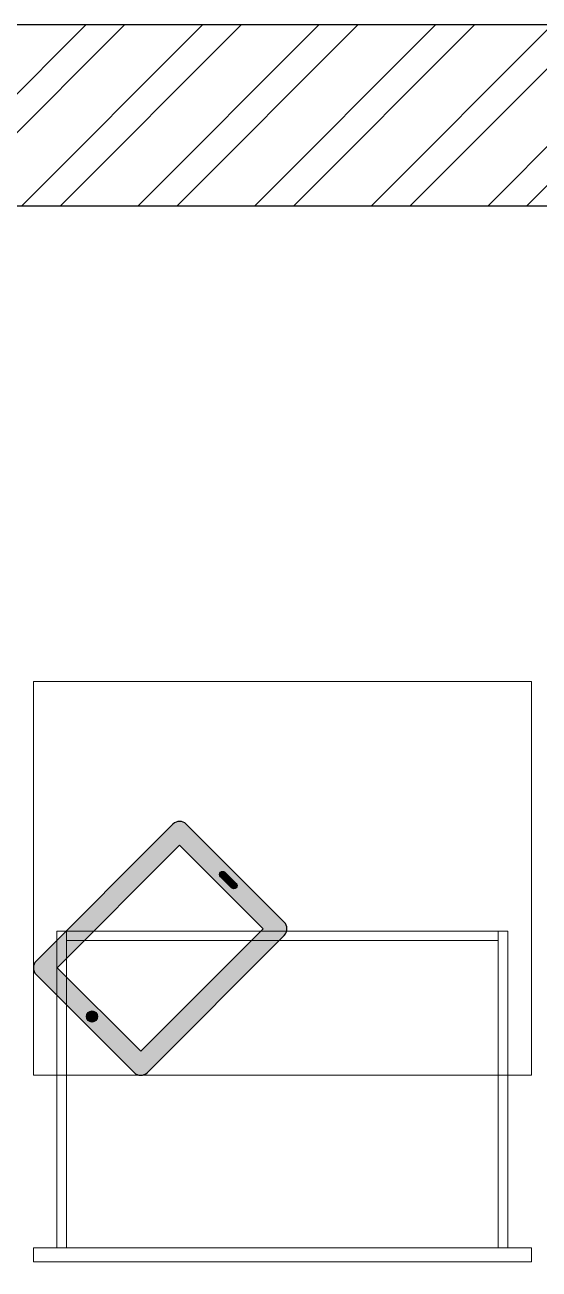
# Model space of a CAD drawing. Header units: millimetres. Extents: x 1837572 to 1844415, y 34323 to 47013.
# Drawn here: x 1842794 to 1843448, y 45433 to 47013 of the extents above; entities that cross this region are included whole.
import ezdxf

# ---------------------------------------------------------------- set-up
doc = ezdxf.new("R2010")
doc.units = ezdxf.units.MM
doc.header["$LTSCALE"] = 40
doc.layers.add('A-WALL', color=1, linetype='Continuous')
for name, color, linetype, lineweight in [('LENS-DIM', 252, 'Continuous', 5), ('LENS-FURNITURE', 13, 'Continuous', 9), ('LN-HATCH', 251, 'Continuous', 0)]:
    doc.layers.add(name, color=color, linetype=linetype, lineweight=lineweight)

# ---------------------------------------------------------------- blocks, each defined once
blk = doc.blocks.new('A$Cc8bc48d2')
at = {"layer": 'LN-HATCH'}
h = blk.add_hatch(dxfattribs=at)
h.set_pattern_fill('ANSI32', color=256, scale=11, angle=180)
h.set_pattern_definition([(225, (-4564555.716857644, -36239.9444746708), (74.08711299882052, -74.08711299882054), []), (225, (-4564605.108287643, -36239.9444746708), (74.08711299882052, -74.08711299882054), [])])
h.paths.add_polyline_path([(289.8692375570536, 7876.259052967362), (-2269.130762442015, 7876.259052967362), (-2269.130762442015, 7646.259052967362), (289.8692375579849, 7646.259052967362)])
h.paths.add_polyline_path([(3923.869237557985, 7876.259052967362), (555.8692375570536, 7876.259052967362), (555.8692375579848, 7646.259052967362), (3673.869237557986, 7646.259052967362), (3673.869237557986, -3944.740947032624), (3723.869237557985, -3944.740947032624), (3723.869237557985, -4213.740947032638), (3923.869237557985, -4213.740947032638)])
h.paths.add_polyline_path([(-2689.130762442015, 7416.259052967362), (-2919.130762442015, 7416.259052967362), (-2919.130762442015, -4213.740947032638), (-2689.130762442947, -4213.740947032638)])
at = {"layer": 'A-WALL'}
for p, q in [((3923.869237557985, 7876.259052967362), (-2919.130762442015, 7876.259052967362)), ((3673.869237557986, 7646.259052967362), (555.8692375579848, 7646.259052967362))]:
    blk.add_line(p, q, dxfattribs=at)
blk = doc.blocks.new('TRIAL SET CABINET 633x500')
at = {"layer": 'LENS-FURNITURE', "true_color": 0xc7c8ca}
h = blk.add_hatch(color=9, dxfattribs=at)
h.dxf.hatch_style = 1
edge = h.paths.add_edge_path()
edge.add_line((-8.54246803093703, -981.9670201920668), (115.9083254579454, -857.5162267031847))
edge.add_arc((107.4230440836399, -849.030945328879), 12.00000000009463, 315, 405)
edge.add_line((115.9083254579454, -840.5456639545736), (-58.03994271345434, -666.5973957831737))
edge.add_arc((-66.52522408775982, -675.0826771574792), 12.00000000009463, 45.00000000000002, 135)
edge.add_line((-75.01050546206531, -666.5973957831737), (-199.4612989509478, -791.0481892720562))
edge.add_arc((-190.9760175766423, -799.5334706454303), 11.99999999943607, 135.0000000031442, 225.0000000031442)
edge.add_line((-199.4612989500165, -808.0187520197359), (-25.5130307786167, -981.967020191136))
edge.add_arc((-17.02774940431143, -973.4817388177615), 11.99999999943609, 224.9999999968572, 314.9999999968573)
h.paths.add_polyline_path([(-17.02774940524252, -955.0969625067663), (89.03826777357607, -849.0309453279477), (-66.52522408775982, -693.4674534666119), (-172.5912412665784, -799.5334706454305)], flags=16)
edge = h.paths.add_edge_path(flags=16)
edge.add_line((-138.2965623782947, -741.9042679787381), (-124.1544267544522, -727.7621323548956))
edge.add_arc((-121.3259996296837, -730.5905594796641), 4.000000000031514, 45.00000000000051, 134.9999999999996, ccw=False)
edge.add_arc((-121.3259996296838, -730.5905594796641), 4.000000000031584, -45.000000000000625, 44.999999999999375, ccw=False)
edge.add_line((-118.4975725049153, -733.4189866044327), (-132.6397081287578, -747.561122228275))
edge.add_arc((-135.4681352535263, -744.7326951035067), 4.000000000031524, 225.0000000000006, 314.99999999999966, ccw=False)
edge.add_arc((-135.4681352535261, -744.7326951035066), 4.000000000031665, 135.0000000000006, 225.0000000000006, ccw=False)
edge = h.paths.add_edge_path(flags=16)
edge.add_arc((44.84409394953398, -910.9027886827243), 7, 0, 360)
at = {"layer": 'LENS-FURNITURE', "lineweight": 0, "true_color": 0x939598}
h = blk.add_hatch(dxfattribs=at)
h.set_pattern_fill('ANSI31', color=252, scale=10, angle=405)
h.set_pattern_definition([(90, (-3772352.875833935, -3684050.327587578), (-1.25, 2e-16), [])])
edge = h.paths.add_edge_path()
edge.add_line((-138.2965623782947, -741.9042679787381), (-124.1544267544522, -727.7621323548956))
edge.add_arc((-121.3259996296837, -730.5905594796641), 4.000000000031514, 45.00000000000051, 134.9999999999996, ccw=False)
edge.add_arc((-121.3259996296838, -730.5905594796641), 4.000000000031584, -45.000000000000625, 44.999999999999375, ccw=False)
edge.add_line((-118.4975725049153, -733.4189866044327), (-132.6397081287578, -747.561122228275))
edge.add_arc((-135.4681352535263, -744.7326951035067), 4.000000000031524, 225.0000000000006, 314.99999999999966, ccw=False)
edge.add_arc((-135.4681352535261, -744.7326951035066), 4.000000000031665, 135.0000000000006, 225.0000000000006, ccw=False)
edge = h.paths.add_edge_path()
edge.add_arc((44.84409394953398, -910.9027886827243), 7, 0, 360)
blk.add_circle((0, 0), 50.09224864585668)
at = {"layer": 'LENS-FURNITURE'}
blk.add_lwpolyline([(119.4230440827086, -352.4817388160154), (119.4230440827086, -985.4817388160156), (-380.5769559172913, -985.4817388160156), (-380.5769559172913, -352.4817388160154)], close=True, dxfattribs=at)
at = {"layer": 'LENS-FURNITURE', "color": 146, "true_color": 0x105689}
for points in [[(338.5359051078558, -352.4817388160154), (338.5359051078558, -985.4817388160156), (356.5359051078559, -985.4817388160156), (356.5359051078559, -352.4817388160154)], [(-63.4640948921442, -382.4817388160154), (-63.4640948921442, -394.4817388160154), (338.5359051078558, -394.4817388160154), (338.5359051078558, -382.4817388160154)], [(-63.4640948921442, -394.4817388160154), (-63.4640948921442, -943.4817388160153), (-51.4640948921442, -943.4817388160153), (-51.4640948921442, -394.4817388160154)], [(-63.4640948921442, -955.4817388160152), (-63.4640948921442, -943.4817388160153), (338.5359051078558, -943.4817388160153), (338.5359051078558, -955.4817388160152)]]:
    blk.add_lwpolyline(points, close=True, dxfattribs=at)
at = {"layer": 'LENS-FURNITURE', "color": 18, "lineweight": 30, "true_color": 0x000000}
for points in [[(-8.54246803093703, -981.9670201920668), (115.9083254579454, -857.5162267031847, 0.4142135623730951), (115.9083254579454, -840.5456639545736), (-58.03994271345434, -666.5973957831737, 0.4142135623730951), (-75.01050546206531, -666.5973957831737), (-199.4612989509478, -791.0481892720562, 0.4142135623730951), (-199.4612989500165, -808.0187520197359), (-25.51303077861669, -981.967020191136, 0.4142135623730951)], [(-138.2965623782947, -741.9042679787381), (-124.1544267544522, -727.7621323548956, -0.4142135623730951), (-118.4975725049153, -727.7621323548956), (-118.4975725049153, -727.7621323548956, -0.4142135623730951), (-118.4975725049153, -733.4189866044327), (-132.6397081287578, -747.561122228275, -0.4142135623730951), (-138.2965623782947, -747.561122228275), (-138.2965623782947, -747.561122228275, -0.4142135623730951)]]:
    blk.add_lwpolyline(points, format="xyb", close=True, dxfattribs=at)
blk.add_lwpolyline([(-17.02774940524252, -955.0969625067663), (89.03826777357607, -849.0309453279477), (-66.52522408775982, -693.4674534666119), (-172.5912412665784, -799.5334706454305)], close=True, dxfattribs=at)
blk.add_circle((44.84409394953398, -910.9027886827243), 7, dxfattribs=at)

msp = doc.modelspace()

# ---------------------------------------------------------------- block references
at = {"layer": 'LENS-DIM'}
msp.add_blockref('A$Cc8bc48d2', (1840491.530324724, 39136.32532831721), dxfattribs=at)
at = {"layer": 'LENS-FURNITURE', "rotation": 270}
msp.add_blockref('TRIAL SET CABINET 633x500', (1843790.399562282, 45798.18938455209), dxfattribs=at)

doc.saveas('drawing.dxf')
